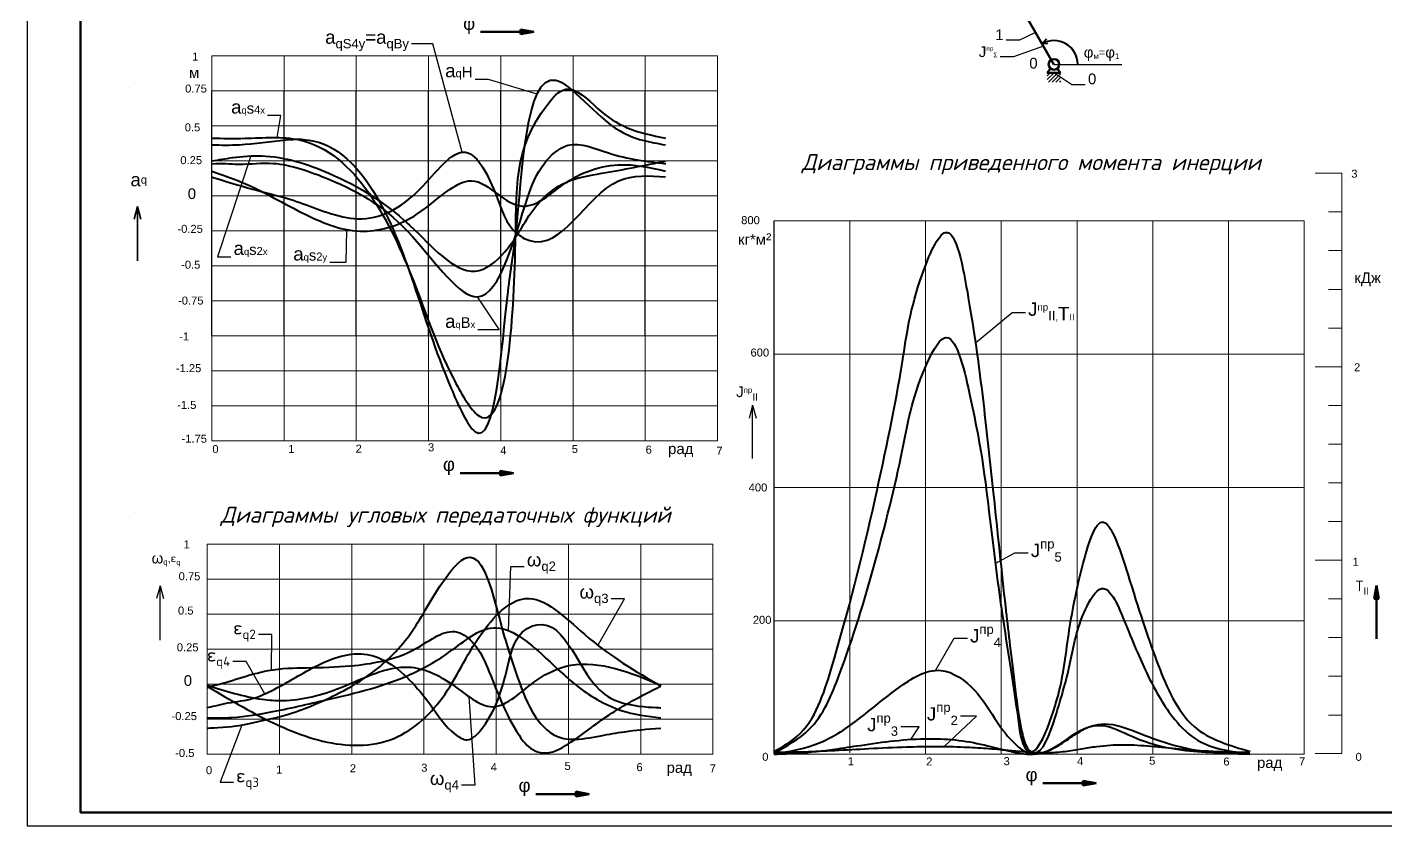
# Model space of a CAD drawing. Header units: millimetres. Extents: x 3020 to 4372, y 727 to 1321.
# Drawn here: x 3531 to 4041, y 727 to 1026 of the extents above; entities that cross this region are included whole.
import ezdxf
from ezdxf import colors
from ezdxf.entities.mleader import LeaderData, LeaderLine
from ezdxf.math import Vec2, Vec3

# ---------------------------------------------------------------- set-up
doc = ezdxf.new("R2010")
doc.units = ezdxf.units.MM
doc.layers.add('Контуры', color=182, linetype='Continuous', lineweight=50)
doc.styles.get("Standard").update_dxf_attribs({"font": 'arial.ttf'})
doc.styles.add('Аннотативный', font='arial.ttf')
doc.styles.add('ГОСТ', font='isocpeur.ttf')

# ---------------------------------------------------------------- blocks, each defined once
blk = doc.blocks.new('_None')

msp = doc.modelspace()

# ---------------------------------------------------------------- hatches: boundary and pattern name
at = {"true_color": 0x000000}
h = msp.add_hatch(color=18, dxfattribs=at)
h.set_gradient(color2=(0, 0, 0), tint=1)
h.paths.add_polyline_path([(3716.41, 1025.35), (3716.41, 1024.47), (3721.41, 1024.47)])
h.paths.add_polyline_path([(3721.41, 1024.47), (3716.41, 1024.47), (3716.41, 1023.59)])
at = {"lineweight": 30}
h = msp.add_hatch(dxfattribs=at)
h.set_pattern_fill('_USER', color=256, angle=45, style=0, pattern_type=0)
h.set_pattern_definition([(45, (915.9166, -154.4232), (-0.70710678, 0.70710678), [])])
h.paths.add_polyline_path([(3914.01, 1009.12), (3919.05, 1009.12), (3919.12, 1005.58), (3913.96, 1005.58)])
at = {"true_color": 0x000000}
h = msp.add_hatch(color=18, dxfattribs=at)
h.set_gradient(color2=(0, 0, 0), tint=1)
h.paths.add_polyline_path([(3708.84, 859.88), (3708.84, 859), (3713.84, 859)])
h.paths.add_polyline_path([(3713.84, 859), (3708.84, 859), (3708.84, 858.12)])
h = msp.add_hatch(color=18, dxfattribs=at)
h.set_gradient(color2=(0, 0, 0), tint=1)
h.paths.add_polyline_path([(4036.52, 811.85), (4037.41, 811.85), (4037.41, 816.85)])
h.paths.add_polyline_path([(4037.41, 816.85), (4037.41, 811.85), (4038.29, 811.85)])
h = msp.add_hatch(color=18, dxfattribs=at)
h.set_gradient(color2=(0, 0, 0), tint=1)
h.paths.add_polyline_path([(3737.2, 739.5), (3737.2, 738.62), (3742.2, 738.62)])
h.paths.add_polyline_path([(3742.2, 738.62), (3737.2, 738.62), (3737.2, 737.74)])
h = msp.add_hatch(color=18, dxfattribs=at)
h.set_gradient(color2=(0, 0, 0), tint=1)
h.paths.add_polyline_path([(3927.31, 743.51), (3927.31, 742.63), (3932.31, 742.63)])
h.paths.add_polyline_path([(3932.31, 742.63), (3927.31, 742.63), (3927.31, 741.75)])

# ---------------------------------------------------------------- linework, layer by layer
at = {"lineweight": 60}
for p, q in [((3909.56, 1024.27), (3901.51, 1038.21)), ((3916.5, 1012.25), (3909.56, 1024.27))]:
    msp.add_line(p, q, dxfattribs=at)
at = {"lineweight": 35}
for p, q in [((3912.02, 1019.95), (3913.65, 1021.8)), ((3912.02, 1019.95), (3914.19, 1020.06)), ((3572.87, 959), (3571.57, 954.17)), ((3572.87, 938.64), (3572.87, 959)), ((3572.87, 959), (3574.16, 954.17))]:
    msp.add_line(p, q, dxfattribs=at)
at = {"lineweight": 20}
for p, q in [((3600.72, 1002.3), (3600.72, 1015.43)), ((3600.72, 1015.43), (3790.35, 1015.43)), ((3627.81, 1002.3), (3627.81, 1015.43)), ((3654.9, 1002.3), (3654.9, 1015.43)), ((3681.99, 1002.3), (3681.99, 1015.43)), ((3709.08, 1002.3), (3709.08, 1015.43)), ((3736.17, 1002.3), (3736.17, 1015.43)), ((3763.26, 1002.3), (3763.26, 1015.43)), ((3790.35, 1015.43), (3790.35, 1002.3)), ((3569.38, 1003.61), (3569.38, 1003.61)), ((3763.26, 1002.3), (3600.72, 1002.3)), ((3763.26, 1002.3), (3790.35, 1002.3)), ((3790.35, 1002.3), (3790.35, 1002.3)), ((3790.35, 1002.3), (3790.35, 989.18)), ((3790.35, 910.43), (3790.35, 1002.3)), ((3600.72, 989.18), (3763.26, 989.18)), ((3763.26, 989.18), (3763.26, 976.05)), ((3763.26, 989.18), (3790.35, 989.18)), ((3600.72, 976.05), (3763.26, 976.05)), ((3763.26, 976.05), (3790.35, 976.05)), ((4024.41, 971.42), (4014.41, 971.42)), ((4024.41, 953.58), (4024.41, 971.42)), ((3600.72, 962.93), (3790.35, 962.93)), ((3763.26, 962.93), (3790.35, 962.93)), ((3839.95, 754.07), (3839.95, 953.58)), ((3868.35, 753.58), (3868.35, 953.58)), ((3896.75, 753.58), (3896.75, 953.58)), ((3925.15, 753.58), (3925.15, 953.58)), ((3953.55, 753.58), (3953.55, 953.58)), ((3981.95, 753.58), (3981.95, 953.58)), ((4010.35, 753.58), (4010.35, 953.58)), ((4024.41, 956.91), (4019.41, 956.91)), ((4024.41, 953.58), (4024.41, 753.76)), ((3600.72, 949.8), (3763.26, 949.8)), ((3763.26, 949.8), (3763.26, 936.68)), ((3763.26, 949.8), (3790.35, 949.8)), ((4024.41, 753.76), (4024.41, 949.79)), ((4024.41, 942.4), (4019.41, 942.4)), ((3763.26, 936.68), (3600.72, 936.68)), ((3763.26, 936.68), (3790.35, 936.68)), ((4024.41, 927.89), (4019.41, 927.89)), ((3600.72, 923.55), (3763.26, 923.55)), ((3763.26, 923.55), (3763.26, 910.43)), ((3763.26, 923.55), (3790.35, 923.55)), ((4024.41, 913.38), (4019.41, 913.38)), ((3763.26, 910.43), (3600.72, 910.43)), ((3600.72, 910.43), (3600.72, 897.3)), ((3654.9, 910.43), (3627.81, 910.43)), ((3627.81, 910.43), (3627.81, 897.3)), ((3681.99, 910.43), (3654.9, 910.43)), ((3654.9, 910.43), (3654.9, 897.3)), ((3654.9, 897.3), (3654.9, 910.43)), ((3709.08, 910.43), (3681.99, 910.43)), ((3681.99, 910.43), (3681.99, 897.3)), ((3681.99, 897.3), (3681.99, 910.43)), ((3736.17, 910.43), (3709.08, 910.43)), ((3709.08, 910.43), (3709.08, 897.3)), ((3709.08, 897.3), (3709.08, 910.43)), ((3763.26, 910.43), (3736.17, 910.43)), ((3736.17, 910.43), (3736.17, 897.3)), ((3736.17, 897.3), (3736.17, 910.43)), ((3763.26, 910.43), (3790.35, 910.43)), ((3790.35, 910.43), (3763.26, 910.43)), ((3763.26, 910.43), (3763.26, 897.3)), ((3763.26, 897.3), (3763.26, 910.43)), ((3790.35, 897.3), (3790.35, 910.43)), ((3600.72, 897.3), (3790.35, 897.3)), ((4024.41, 898.87), (4014.41, 898.87)), ((4024.41, 884.36), (4019.41, 884.36)), ((4024.41, 869.85), (4019.41, 869.85)), ((4024.41, 855.34), (4019.41, 855.34)), ((3572.01, 844.2), (3572.01, 844.2)), ((4024.41, 840.83), (4019.41, 840.83)), ((3599.01, 819.23), (3599.01, 832.35)), ((3599.01, 832.35), (3788.64, 832.35)), ((3626.1, 819.23), (3626.1, 832.35)), ((3653.19, 819.23), (3653.19, 832.35)), ((3680.28, 819.23), (3680.28, 832.35)), ((3707.37, 819.23), (3707.37, 832.35)), ((3734.46, 819.23), (3734.46, 832.35)), ((3761.55, 819.23), (3761.55, 832.35)), ((4024.41, 826.31), (4014.41, 826.31)), ((3761.55, 819.23), (3599.01, 819.23)), ((3761.55, 819.23), (3788.64, 819.23)), ((4024.41, 811.8), (4019.41, 811.8)), ((3599.01, 806.1), (3761.55, 806.1)), ((3761.55, 806.1), (3761.55, 792.98)), ((3761.55, 806.1), (3788.64, 806.1)), ((4024.41, 797.28), (4019.41, 797.28)), ((3599.01, 792.98), (3761.55, 792.98)), ((3761.55, 792.98), (3788.64, 792.98)), ((3599.01, 779.85), (3788.64, 779.85)), ((4024.41, 782.77), (4019.41, 782.77)), ((3599.01, 766.73), (3761.55, 766.73)), ((3761.55, 766.73), (3761.55, 753.6)), ((3761.55, 766.73), (3788.64, 766.73)), ((4024.41, 768.25), (4019.41, 768.25)), ((3761.55, 753.6), (3599.01, 753.6)), ((3761.55, 753.6), (3788.64, 753.6)), ((4024.41, 753.76), (4014.41, 753.76))]:
    msp.add_line(p, q, dxfattribs=at)
at = {"lineweight": 50}
for p, q in [((3915.26, 1010.68), (3914.01, 1009.12)), ((3918.99, 1009.12), (3914.01, 1009.12)), ((3917.74, 1010.68), (3918.99, 1009.12))]:
    msp.add_line(p, q, dxfattribs=at)
at = {"lineweight": 25}
for p, q in [((3916.5, 1012.25), (3941.99, 1012.25)), ((3600.72, 910.43), (3600.72, 1002.3)), ((3811.55, 753.58), (3811.55, 953.58))]:
    msp.add_line(p, q, dxfattribs=at)
for p, q in [((3627.81, 910.43), (3627.81, 1002.3)), ((3654.9, 910.43), (3654.9, 1002.3)), ((3681.99, 910.43), (3681.99, 1002.3)), ((3709.08, 910.43), (3709.08, 1002.3)), ((3736.17, 910.43), (3736.17, 1002.3)), ((3763.26, 910.43), (3763.26, 1002.3))]:
    msp.add_line(p, q)
at = {"color": 18, "lineweight": 20, "true_color": 0x000000}
for p, q in [((3811.55, 953.58), (3811.55, 903.58)), ((4010.35, 953.58), (3811.55, 953.58)), ((3811.55, 953.58), (3811.55, 903.58)), ((4010.35, 753.64), (4010.35, 953.58)), ((3811.55, 903.58), (4010.35, 903.58)), ((4010.35, 903.58), (4010.35, 853.58)), ((3600.72, 884.18), (3600.72, 897.3)), ((3627.81, 897.3), (3627.81, 884.18)), ((3654.9, 897.3), (3654.9, 884.18)), ((3681.99, 897.3), (3681.99, 884.18)), ((3709.08, 897.3), (3709.08, 884.18)), ((3736.17, 897.3), (3736.17, 871.05)), ((3763.26, 897.3), (3763.26, 871.05)), ((3790.35, 897.3), (3790.35, 884.18)), ((3790.35, 884.18), (3600.72, 884.18)), ((3600.72, 884.18), (3600.72, 884.18)), ((3600.72, 884.18), (3600.72, 871.05)), ((3627.81, 884.18), (3627.81, 871.05)), ((3654.9, 884.18), (3654.9, 871.05)), ((3681.99, 884.18), (3681.99, 871.05)), ((3709.08, 884.18), (3709.08, 871.05)), ((3790.35, 884.18), (3790.35, 871.05)), ((3790.35, 871.05), (3600.72, 871.05)), ((3790.35, 871.05), (3790.35, 871.05)), ((3811.55, 853.58), (3811.55, 803.58)), ((4010.35, 853.58), (3811.55, 853.58)), ((3811.55, 853.58), (3811.55, 803.58)), ((3653.19, 832.35), (3626.1, 832.35)), ((3626.1, 832.35), (3626.1, 753.6)), ((3653.19, 753.6), (3653.19, 832.35)), ((3707.37, 832.35), (3680.28, 832.35)), ((3680.28, 832.35), (3680.28, 753.6)), ((3707.37, 753.6), (3707.37, 832.35)), ((3761.55, 832.35), (3734.46, 832.35)), ((3734.46, 832.35), (3734.46, 753.6)), ((3761.55, 753.6), (3761.55, 832.35)), ((3788.64, 832.35), (3788.64, 753.6)), ((3599.01, 819.23), (3599.01, 753.6)), ((3811.55, 803.58), (4010.35, 803.58)), ((4010.35, 803.58), (4010.35, 753.64)), ((3626.1, 753.6), (3599.01, 753.6)), ((3599.01, 753.6), (3788.64, 753.6)), ((3680.28, 753.6), (3653.19, 753.6)), ((3734.46, 753.6), (3707.37, 753.6)), ((3788.64, 753.6), (3761.55, 753.6)), ((3811.55, 753.58), (4010.35, 753.58))]:
    msp.add_line(p, q, dxfattribs=at)
at = {"lineweight": 30}
for p, q in [((3803.51, 884.43), (3802.21, 879.6)), ((3803.51, 864.43), (3803.51, 884.43)), ((3803.51, 884.43), (3804.8, 879.6)), ((3581.33, 816.72), (3580.04, 811.89)), ((3581.33, 796.36), (3581.33, 816.72)), ((3581.33, 816.72), (3582.63, 811.89))]:
    msp.add_line(p, q, dxfattribs=at)
msp.add_lwpolyline([(3531.49, 726.69), (4372.49, 726.69), (4372.49, 1320.69), (3531.49, 1320.69)], close=True)
at = {"lineweight": 70}
msp.add_lwpolyline([(3551.49, 1315.69), (4367.49, 1315.69), (4367.49, 731.69), (3551.49, 731.69)], close=True, dxfattribs=at)
at = {"lineweight": 50}
msp.add_circle((3916.5, 1012.25), 2, dxfattribs=at)
at = {"lineweight": 40}
msp.add_arc((3916.5, 1012.25), 8.91, 0, 120, dxfattribs=at)
at = {"lineweight": 35}
msp.add_arc((3916.5, 1012.25), 8.91, 0, 51.187, dxfattribs=at)
at = {"color": 18, "lineweight": 40, "true_color": 0x000000}
for points in [[(3600.72, 982.08), (3611.02, 982.13), (3628.63, 983.96), (3635.13, 984.12), (3676.3, 930.25), (3690.39, 890.91), (3699.33, 874.58), (3711.79, 927.05), (3714.77, 949.14), (3729.67, 1006.37), (3753.78, 987.28), (3770.85, 982.09)], [(3600.72, 984.59), (3613.18, 984.55), (3633.5, 983.96), (3676.3, 931.07), (3691.2, 894.69), (3700.14, 880.97), (3714.5, 941.62), (3726.42, 997), (3733.46, 1002.92), (3745.38, 995.74), (3756.49, 988.5), (3770.85, 984.6)], [(3600.72, 976.04), (3608.58, 977.3), (3619.41, 977.97), (3644.61, 971.46), (3676.85, 950.11), (3700.96, 934.97), (3711.79, 943.44), (3723.44, 960.46), (3733.46, 968), (3747.01, 971.42), (3770.85, 976.02)], [(3600.72, 972.22), (3611.83, 968.14), (3635.94, 955.95), (3657.61, 949.68), (3677.66, 956.07), (3690.12, 965.46), (3697.98, 968.61), (3708, 963.53), (3716.94, 959.12), (3733.46, 967.8), (3755.95, 974.64), (3770.85, 972.25)]]:
    msp.add_spline(points, degree=3, dxfattribs=at)
for points, knots in [([(3600.72, 975.01), (3600.72, 975.01), (3604.43, 975.2), (3613.48, 974.41), (3624.94, 976.45), (3651.33, 967.41), (3674.41, 953.61), (3704.71, 907.84), (3716.11, 955.34), (3723.65, 974.36), (3735.15, 984.96), (3751.73, 977.26), (3763.79, 975.85), (3770.85, 975.02)], [0, 0, 0, 0, 0.004975, 8.404514, 23.036026, 44.567685, 82.681345, 115.912011, 157.412218, 171.738017, 183.018084, 198.455563, 220.231615, 220.231615, 220.231615, 220.231615]), ([(3600.72, 970.03), (3600.72, 970.03), (3600.72, 970.03), (3619.46, 964.16), (3631.36, 962.14), (3657.17, 950.56), (3678.11, 961.66), (3695.96, 987.94), (3707.92, 963.5), (3711.37, 950.73), (3730.72, 939.28), (3744.83, 972.07), (3764.76, 970.52), (3770.85, 970.04)], [0, 0, 0, 0, 0.009025, 9.569916, 34.581813, 57.081307, 82.866042, 104.884564, 125.054714, 140.62026, 146.565368, 186.700615, 204.373017, 204.373017, 204.373017, 204.373017]), ([(3599.01, 763.36), (3599.01, 763.36), (3599.01, 763.36), (3607.58, 763.66), (3614.65, 765.03), (3630.97, 768.46), (3645.54, 774.71), (3661.82, 783.83), (3676.53, 798.38), (3683.8, 814.23), (3701.28, 836.25), (3708.73, 801.46), (3714.75, 784.12), (3720.38, 768.15), (3728.79, 759.74), (3738.03, 758.77), (3745.9, 760.39), (3756.57, 762.29), (3763.69, 762.96), (3769.1, 763.35)], [0, 0, 0, 0, 0.00025, 5.655949, 23.037606, 43.159862, 71.738113, 92.253525, 122.969478, 156.192209, 175.192347, 215.748258, 245.111575, 268.264536, 286.128491, 291.551501, 307.412505, 320.266774, 338.038, 338.038, 338.038, 338.038]), ([(3599.01, 770.99), (3599.01, 770.99), (3599.01, 770.99), (3607.87, 773.34), (3616.16, 773.47), (3631.02, 781.46), (3643.6, 789.25), (3656.41, 792.07), (3666.7, 788.86), (3675.04, 781.62), (3683.46, 771.67), (3688.63, 762.84), (3697.38, 757.51), (3707.62, 769.33), (3710.72, 783.03), (3714.94, 799.36), (3733.45, 806.65), (3739.25, 776.99), (3760.08, 771.1), (3769.09, 771.02), (3769.09, 770.98)], [0, 0, 0, 0, 0.0083, 6.187144, 15.963926, 32.83892, 51.596206, 61.775526, 70.77497, 82.798051, 94.445582, 109.592784, 114.19367, 121.592103, 147.845692, 161.925316, 166.444181, 202.821648, 214.457665, 229.830207, 229.830207, 229.830207, 229.830207]), ([(3599.01, 778.51), (3599.01, 778.51), (3599.01, 778.51), (3600.33, 779.07), (3606.25, 780.23), (3619.97, 785.71), (3636.91, 785.99), (3651.29, 786.28), (3665.37, 788.26), (3678.23, 792.54), (3690.29, 802.63), (3700.33, 794.53), (3706.58, 780.68), (3711.45, 766.17), (3719.74, 755.45), (3726.92, 752.99), (3737.37, 758.85), (3749.71, 769.2), (3761.53, 775.25), (3768.96, 779.09)], [0, 0, 0, 0, 0.000075, 1.253684, 3.74605, 33.929444, 54.722972, 78.168329, 95.255673, 114.936584, 138.460163, 149.257707, 164.132888, 203.997084, 214.578783, 220.241958, 234.922437, 261.323955, 291.266373, 291.266373, 291.266373, 291.266373])]:
    msp.add_open_spline(points, degree=3, knots=knots, dxfattribs=at)
at = {"lineweight": 40}
for points in [[(3811.67, 754.6), (3820.19, 760.3), (3832.97, 785.5), (3849.44, 849.27), (3859.67, 900.86), (3867.05, 933.35), (3875.86, 949.26), (3884.38, 924.69), (3889.78, 887.16), (3893.75, 851.68), (3898.3, 808.76), (3901.71, 780.12), (3908.81, 754.64), (3915.63, 767.61), (3921.59, 795.57), (3926.7, 822.17), (3934.37, 840.61), (3944.88, 818.79), (3955.68, 786.73), (3969.03, 763.96), (3990.05, 754.59)], [(3811.58, 754.01), (3824.64, 762.76), (3836.01, 783.27), (3849.36, 825.28), (3859.58, 867.29), (3868.1, 898.26), (3875.49, 909.76), (3884.86, 888.62), (3892.81, 838.8), (3897.07, 806.14), (3903.04, 766.61), (3907.58, 753.94), (3920.37, 758.5), (3927.18, 762.87), (3933.72, 764.36), (3944.23, 760.94), (3953.6, 757.38), (3965.81, 754.98), (3989.96, 754)], [(3811.55, 753.6), (3828.88, 757.94), (3843.36, 766.83), (3858.13, 778.37), (3874.04, 784.99), (3886.82, 777.39), (3900.17, 759.17), (3908.41, 753.66), (3916.93, 767.31), (3922.61, 788.02), (3928.29, 807.76), (3934.26, 815.67), (3943.35, 802.41), (3951.87, 782.76), (3961.81, 766.54), (3970.33, 758.84), (3989.93, 753.6)], [(3599.01, 779.07), (3626.1, 764.2), (3652.38, 756.96), (3654.01, 756.9), (3667.55, 758.93), (3687.05, 774.59), (3701.68, 798.56), (3718.21, 811.94), (3740.42, 798.53), (3769.14, 779.12)], [(3599.09, 767.13), (3608.22, 767.32), (3623.66, 769.55), (3645.34, 774.33), (3662.4, 778.75), (3690.03, 792.02), (3706.29, 800.98), (3725.25, 790.28), (3737.17, 779.57), (3754.24, 769.98), (3769.14, 767.17)], [(3599.01, 779.43), (3619.6, 774.18), (3627.19, 773.67), (3649.13, 778.6), (3674.59, 786.22), (3690.58, 779.91), (3706.02, 771.37), (3722.54, 781.31), (3735.28, 786.88), (3769.14, 779.46)], [(3811.55, 753.59), (3820.64, 753.97), (3834.27, 755.45), (3843.93, 756.87), (3856.71, 758.58), (3869.78, 759.37), (3880.86, 758.74), (3891.65, 756.73), (3899.89, 754.67), (3908.41, 753.6), (3916.08, 755.63), (3921.76, 759.12), (3926.3, 762.1), (3930.85, 764.19), (3935.39, 764.91), (3947.61, 761.8), (3959.82, 757.41), (3972.6, 754.65), (3989.93, 753.59)], [(3811.55, 754.32), (3822.91, 754.49), (3834.27, 754.98), (3847.06, 755.67), (3861.26, 756.29), (3871.77, 756.46), (3882.85, 756.25), (3891.08, 755.78), (3899.32, 755.05), (3905, 754.52), (3913.52, 754.13), (3920.62, 754.62), (3926.87, 755.59), (3932.55, 756.47), (3942.49, 757.11), (3953, 756.56), (3963.51, 755.6), (3976.01, 754.69), (3989.93, 754.32)]]:
    msp.add_spline(points, degree=3, dxfattribs=at)
at = {"layer": 'Контуры', "color": 18, "true_color": 0x000000}
for p, q in [((3721.41, 1024.47), (3701.41, 1024.47)), ((3716.41, 1025.35), (3716.41, 1023.59)), ((3721.41, 1024.47), (3716.41, 1025.35)), ((3721.41, 1024.47), (3716.41, 1023.59)), ((3721.41, 1024.47), (3721.41, 1024.47)), ((3713.84, 859), (3693.84, 859)), ((3708.84, 859.88), (3708.84, 858.12)), ((3713.84, 859), (3708.84, 859.88)), ((3713.84, 859), (3708.84, 858.12)), ((3713.84, 859), (3713.84, 859)), ((4037.41, 816.85), (4036.52, 811.85)), ((4037.41, 816.85), (4038.29, 811.85)), ((4037.41, 816.85), (4037.41, 796.85)), ((4036.52, 811.85), (4038.29, 811.85)), ((3737.2, 739.5), (3737.2, 737.74)), ((3742.2, 738.62), (3737.2, 739.5)), ((3932.31, 742.63), (3912.31, 742.63)), ((3927.31, 743.51), (3927.31, 741.75)), ((3932.31, 742.63), (3927.31, 743.51)), ((3932.31, 742.63), (3927.31, 741.75)), ((3932.31, 742.63), (3932.31, 742.63)), ((3742.2, 738.62), (3722.2, 738.62)), ((3742.2, 738.62), (3737.2, 737.74)), ((3742.2, 738.62), (3742.2, 738.62))]:
    msp.add_line(p, q, dxfattribs=at)

# ---------------------------------------------------------------- texts
at = {"color": 18, "true_color": 0x000000, "attachment_point": 1, "style": 'ГОСТ'}
for s, width, heights, insert, char_height in [('\\A1;{\\fArial|b0|i0|c0|p34;φ}', 15.6641, [0], (3694.94, 1030.22), 5), ('\\A1;{\\fArial|b0|i0|c0|p34;φ}', 15.6641, [0], (3687.37, 864.76), 5), ('\\A1;T{\\H0.7x;\\S^ II;}', 31.623, [5], (4029.48, 818.67), 4), ('\\A1;{\\fArial|b0|i0|c0|p34;φ}', 15.6641, [0], (3905.84, 748.38), 5), ('\\A1;{\\fArial|b0|i0|c0|p34;φ}', 15.6641, [0], (3715.72, 744.38), 5)]:
    msp.add_mtext_dynamic_manual_height_columns(s, width=width, gutter_width=25, heights=heights, dxfattribs=dict(at, insert=insert, char_height=char_height))
at = {"lineweight": 25, "attachment_point": 1}
for s, width, heights, insert, char_height in [('1', 7.6613, [0], (3593.35, 1016.68), 3), ('0', 5.3956, [0], (3907.25, 1014.7), 4), ('\\A1;φ{\\H0.525x;\\S^ м;\\H1.4286x;=}φ{\\H0.525x;\\S^ 1;}', 7.3049, [0], (3927.66, 1018.79), 4), ('м', 6.5298, [0], (3592.16, 1011.13), 4), ('0.75', 6.7492, [0], (3590.72, 1004.69), 3), ('0.5', 6.202, [0], (3590.57, 990.15), 3), ('{\\fISOCPEUR|b0|i1|c204|p34;Диаграммы приведенного момента инерции}', 183.9771, [0], (3821.95, 978.6), 6), ('\\A1;a{\\H0.6x;q}', 16.7905, [10.4], (3570.22, 971.54), 5), ('3', 7.3737, [0], (4027.97, 972.75), 3), ('0', 7.5938, [0], (3591.71, 965.76), 4), ('800', 6.388, [0], (3799.22, 955.33), 3), ('-0.25', 7.6613, [0], (3587.83, 952.08), 3), ('кг*м{\\H1.0833x;²}', 13.0643, [0], (3798.03, 948.92), 4), ('-0.5', 6.5668, [0], (3589.2, 938.63), 3), ('кДж', 10.6151, [0], (4029.13, 934.22), 4), ('-0.75', 7.4789, [0], (3588.06, 925.18), 3), ('-1', 7.6613, [0], (3588.51, 911.73), 3), ('600', 5.6751, [0], (3802.71, 905.69), 3), ('-1.25', 7.6613, [0], (3587.24, 899.83), 3), ('2', 7.3737, [0], (4029.01, 900.17), 3), ('\\A1;J{\\H0.525x;\\Sпр^ ;\\H1.3333x;\\S^ II;}', 4.2256, [0], (3797.36, 892.84), 4), ('-1.5', 7.6613, [0], (3587.72, 886.04), 3), ('-1.75', 7.6613, [0], (3589.35, 873.38), 3), ('0', 9.584, [0], (3600.94, 869.48), 3), ('3', 8.09, [0], (3681.78, 870.14), 3), ('рад', 11.4018, [0], (3771.81, 870.11), 4), ('400', 7.2935, [0], (3802.02, 855.08), 3), ('{\\fISOCPEUR|b0|i1|c204|p34;Диаграммы угловых передаточных функций}', 205.0275, [17.91], (3604.04, 846.37), 6), ('1', 7.6613, [0], (3590.12, 833.74), 3), ('\\A1;{\\H1.6x;ω\\H0.525x;\\S^ q;\\H1.4286x;,\\fISOCPEUR|b0|i0|c0|p34;\\C256;\\c0;ε\\H0.7x;\\S^ q;}', 6.9067, [0], (3578.17, 829.09), 2.5), ('1', 7.3737, [0], (4028.45, 827.23), 3), ('0.75', 6.7492, [0], (3588.28, 821.79), 3), ('0.5', 6.202, [0], (3588.05, 808.93), 3), ('200', 7.2935, [0], (3803.57, 805.45), 3), ('0', 7.5938, [0], (3590.21, 783.17), 4), ('-0.25', 7.6613, [0], (3585.6, 769.34), 3), ('-0.5', 6.5668, [0], (3586.99, 755.51), 3), ('0', 9.6258, [0], (3807.1, 754.07), 3), ('0', 9.6258, [0], (4029.57, 754.06), 3), ('0', 9.584, [0], (3598.52, 749.06), 3), ('3', 8.09, [0], (3679.23, 749.98), 3), ('рад', 11.4018, [0], (3771.25, 750.56), 4), ('7', 10.2247, [0], (3787.42, 749.72), 3), ('3', 10.6102, [0], (3897.59, 752.44), 3), ('рад', 10.2214, [0], (3992.63, 752.4), 4)]:
    msp.add_mtext_dynamic_manual_height_columns(s, width=width, gutter_width=12.5, heights=heights, dxfattribs=dict(at, insert=insert, char_height=char_height))
at = {"lineweight": 35, "char_height": 3, "attachment_point": 1}
for insert in [(3588.92, 977.84), (3587.59, 795.14)]:
    msp.add_mtext_dynamic_manual_height_columns('0.25', width=8.9382, gutter_width=12.5, heights=[0], dxfattribs=dict(at, insert=insert))
at = {"char_height": 3, "attachment_point": 1}
for insert in [(3629.42, 869.54), (3624.81, 749.29)]:
    msp.add_mtext_dynamic_manual_height_columns('1', width=11.7849, gutter_width=70.89, heights=[0], dxfattribs=dict(at, insert=insert))
at = {"char_height": 3, "attachment_point": 1, "style": 'Аннотативный'}
for s, width, insert in [('2', 9.1458, (3654.63, 869.63)), ('4', 6.3808, (3708.88, 869)), ('5', 11.9108, (3735.68, 869.51)), ('6', 6.3808, (3763.37, 869.28)), ('7', 6.3808, (3789.91, 868.87)), ('2', 9.1458, (3652.48, 749.75)), ('4', 6.3808, (3705.29, 750.21)), ('5', 11.9108, (3732.96, 750.67)), ('6', 6.3808, (3759.95, 750.21)), ('1', 8.2156, (3839.17, 752.43)), ('2', 11.0595, (3868.56, 752.33)), ('4', 8.3209, (3925.15, 752.44)), ('5', 7.2676, (3952.17, 752.61)), ('6', 5.8984, (3980.01, 752.3)), ('7', 5.8984, (4008.4, 752.38))]:
    msp.add_mtext_dynamic_manual_height_columns(s, width=width, gutter_width=12.5, heights=[0], dxfattribs=dict(at, insert=insert))

# ---------------------------------------------------------------- leaders
at = {"lineweight": 35}
ml = msp.add_multileader_mtext('Standard', dxfattribs=at)
ml.set_content('\\A1;a{\\H0.7x;\\S^ qS4y;}=a{\\H0.7x;\\S^ qBy;}', color=256)
ml.set_leader_properties()
ml.set_arrow_properties(name='NONE')
ml.build(insert=Vec2(0, 0))
ml.multileader.update_dxf_attribs({"text_left_attachment_type": 7, "text_right_attachment_type": 7, "dogleg_length": 5})
ctx = ml.context
ctx.base_point, ctx.char_height, ctx.landing_gap_size, ctx.plane_origin = Vec3(3642.67, 1019.91), 5, 1, Vec3(3806.57, 968.65)
ctx.left_attachment, ctx.right_attachment, ctx.text_align_type = 7, 7, 2
notes = []
notes.append((ctx, [(1, (1, 1, 0), (3683.59, 1019.91), (-1, 0), 7.95, [(0, [(3694.59, 979.34)], 0, [])])]))
ctx.mtext.insert, ctx.mtext.alignment, ctx.mtext.flow_direction = Vec3(3674.64, 1024.99), 3, 5
at = {"lineweight": 30}
ml = msp.add_multileader_mtext('Standard', dxfattribs=at)
ml.set_content('1', color=256)
ml.set_leader_properties()
ml.set_arrow_properties(name='NONE')
ml.build(insert=Vec2(0, 0))
ml.multileader.update_dxf_attribs({"text_left_attachment_type": 7, "text_right_attachment_type": 7, "dogleg_length": 5})
ctx = ml.context
ctx.base_point, ctx.landing_gap_size, ctx.plane_origin = Vec3(3895.06, 1021.37), 1, Vec3(3925.63, 1023.12)
ctx.left_attachment, ctx.right_attachment, ctx.text_align_type = 7, 7, 2
notes.append((ctx, [(0, (1, 1, 0), (3903.54, 1021.37), (-1, 0), 5, [(0, [(3909.56, 1024.27)], 0, [])])]))
ctx.mtext.insert, ctx.mtext.alignment, ctx.mtext.flow_direction = Vec3(3897.54, 1025.37), 3, 5
at = {"lineweight": 35}
ml = msp.add_multileader_mtext('Standard', dxfattribs=at)
ml.set_content('\\A1;J{\\H0.4375x;\\Sпр^ ;\\S^ Σ;}', color=256)
ml.set_leader_properties()
ml.set_arrow_properties(name='NONE')
ml.build(insert=Vec2(0, 0))
ml.multileader.update_dxf_attribs({"text_left_attachment_type": 7, "text_right_attachment_type": 7, "dogleg_length": 5})
ctx = ml.context
ctx.base_point, ctx.landing_gap_size, ctx.plane_origin = Vec3(3887.89, 1015.04), 1, Vec3(3922.77, 1020.04)
ctx.left_attachment, ctx.right_attachment, ctx.text_align_type = 7, 7, 2
notes.append((ctx, [(0, (1, 1, 0), (3901.31, 1015.04), (-1, 0), 5, [(0, [(3912.54, 1019.1)], 0, [])])]))
ctx.mtext.insert, ctx.mtext.alignment, ctx.mtext.flow_direction = Vec3(3895.31, 1019.11), 3, 5
ml = msp.add_multileader_mtext('Standard', dxfattribs=at)
ml.set_content('a{\\H0.6x;q\\H1.3333x;H}', color=256)
ml.set_leader_properties()
ml.set_arrow_properties(name='NONE')
ml.build(insert=Vec2(0, 0))
ml.multileader.update_dxf_attribs({"text_left_attachment_type": 7, "text_right_attachment_type": 7, "dogleg_length": 5})
ctx = ml.context
ctx.base_point, ctx.char_height, ctx.landing_gap_size, ctx.plane_origin = Vec3(3687.93, 1006.59), 5, 1, Vec3(3719.36, 958.03)
ctx.left_attachment, ctx.right_attachment, ctx.text_align_type = 7, 7, 2
notes.append((ctx, [(0, (1, 1, 0), (3704.48, 1006.59), (-1, 0), 5, [(0, [(3722.73, 1001.1)], 0, [])])]))
ctx.mtext.insert, ctx.mtext.alignment, ctx.mtext.flow_direction = Vec3(3698.48, 1012.42), 3, 5
at = {"lineweight": 30}
ml = msp.add_multileader_mtext('Standard', dxfattribs=at)
ml.set_content('0', color=256)
ml.set_leader_properties()
ml.set_arrow_properties(name='NONE')
ml.build(insert=Vec2(0, 0))
ml.multileader.update_dxf_attribs({"text_left_attachment_type": 7, "text_right_attachment_type": 7, "dogleg_length": 5})
ctx = ml.context
ctx.base_point, ctx.landing_gap_size, ctx.plane_origin = Vec3(3928.25, 1004.77), 1, Vec3(3916.5, 1009.2)
ctx.left_attachment, ctx.right_attachment = 7, 7
notes.append((ctx, [(0, (1, 1, 0), (3923.25, 1004.77), (1, 0), 5, [(0, [(3916.5, 1009.2)], 0, [])])]))
ctx.mtext.insert, ctx.mtext.flow_direction = Vec3(3929.25, 1008.83), 5
at = {"lineweight": 35}
ml = msp.add_multileader_mtext('Standard', dxfattribs=at)
ml.set_content('a{\\H0.5x;q\\H1.6x;s\\H0.75x;4\\H0.83333x;x}', color=256)
ml.set_leader_properties()
ml.set_arrow_properties(name='NONE')
ml.build(insert=Vec2(0, 0))
ml.multileader.update_dxf_attribs({"text_left_attachment_type": 7, "text_right_attachment_type": 7, "dogleg_length": 5})
ctx = ml.context
ctx.base_point, ctx.char_height, ctx.landing_gap_size, ctx.plane_origin = Vec3(3607.24, 993.11), 5, 1, Vec3(3728.89, 1005.68)
ctx.left_attachment, ctx.right_attachment, ctx.text_align_type = 7, 7, 2
notes.append((ctx, [(1, (1, 1, 0), (3626.66, 993.11), (-1, 0), 5, [(0, [(3625.26, 984.8)], 0, [])])]))
ctx.mtext.insert, ctx.mtext.alignment, ctx.mtext.flow_direction = Vec3(3620.66, 998.8), 3, 5
ml = msp.add_multileader_mtext('Standard', dxfattribs=at)
ml.set_content('a{\\H0.5x;q\\H1.6x;s\\H0.75x;2\\H0.83333x;x}', color=256)
ml.set_leader_properties()
ml.set_arrow_properties(name='NONE')
ml.build(insert=Vec2(0, 0))
ml.multileader.update_dxf_attribs({"text_left_attachment_type": 7, "text_right_attachment_type": 7, "dogleg_length": 5})
ctx = ml.context
ctx.base_point, ctx.char_height, ctx.landing_gap_size, ctx.plane_origin = Vec3(3607.89, 940.09), 5, 1, Vec3(3719.36, 992.33)
ctx.left_attachment, ctx.right_attachment = 7, 7
notes.append((ctx, [(0, (1, 1, 0), (3602.89, 940.09), (1, 0), 5, [(0, [(3615.38, 977.98)], 0, [])])]))
ctx.mtext.insert, ctx.mtext.flow_direction = Vec3(3608.89, 945.79), 5
ml = msp.add_multileader_mtext('Standard', dxfattribs=at)
ml.set_content('a{\\H0.5x;q\\H1.6x;s\\H0.75x;2\\H0.83333x;y}', color=256)
ml.set_leader_properties()
ml.set_arrow_properties(name='NONE')
ml.build(insert=Vec2(0, 0))
ml.multileader.update_dxf_attribs({"text_left_attachment_type": 7, "text_right_attachment_type": 7, "dogleg_length": 5})
ctx = ml.context
ctx.base_point, ctx.char_height, ctx.landing_gap_size, ctx.plane_origin = Vec3(3630.56, 937.97), 5, 1, Vec3(3679.12, 997.81)
ctx.left_attachment, ctx.right_attachment, ctx.text_align_type = 7, 7, 2
notes.append((ctx, [(0, (1, 1, 0), (3650.97, 937.97), (-1, 0), 6, [(0, [(3651.23, 950.25)], 0, [])])]))
ctx.mtext.insert, ctx.mtext.alignment, ctx.mtext.flow_direction = Vec3(3643.97, 943.7), 3, 5
ml = msp.add_multileader_mtext('Standard', dxfattribs=at)
ml.set_content('a{\\H0.5x;q\\H1.6x;B\\H0.625x;x}', color=256)
ml.set_leader_properties()
ml.set_arrow_properties(name='NONE')
ml.build(insert=Vec2(0, 0))
ml.multileader.update_dxf_attribs({"text_left_attachment_type": 7, "text_right_attachment_type": 7, "dogleg_length": 5})
ctx = ml.context
ctx.base_point, ctx.char_height, ctx.landing_gap_size, ctx.plane_origin = Vec3(3687.48, 912.74), 5, 1, Vec3(3659.83, 1037.36)
ctx.left_attachment, ctx.right_attachment, ctx.text_align_type = 7, 7, 2
notes.append((ctx, [(1, (1, 1, 0), (3708.45, 912.74), (-1, 0), 7.95, [(0, [(3700.25, 925.05)], 0, [])])]))
ctx.mtext.insert, ctx.mtext.alignment, ctx.mtext.flow_direction = Vec3(3699.5, 918.43), 3, 5
ml = msp.add_multileader_mtext('Standard', dxfattribs=at)
ml.set_content('\\A1;J{\\H0.525x;\\Sпр^ ;\\H1.3333x;\\S^ II;\\A0;\\H0.7143x;,\\H2x;T\\H0.5x;II}', color=256)
ml.set_leader_properties()
ml.set_arrow_properties(name='NONE')
ml.build(insert=Vec2(0, 0))
ml.multileader.update_dxf_attribs({"text_left_attachment_type": 7, "text_right_attachment_type": 7, "dogleg_length": 5})
ctx = ml.context
ctx.base_point, ctx.char_height, ctx.landing_gap_size, ctx.plane_origin = Vec3(3905.81, 919.17), 5, 1, Vec3(3971.55, 885.52)
ctx.left_attachment, ctx.right_attachment = 7, 7
notes.append((ctx, [(1, (1, 1, 0), (3900.81, 919.17), (1, 0), 5, [(0, [(3887.07, 907.82)], 0, [])])]))
ctx.mtext.insert, ctx.mtext.flow_direction = Vec3(3906.81, 924.66), 5
ml = msp.add_multileader_mtext('Standard', dxfattribs=at)
ml.set_content('\\A1;J{\\H0.7x;\\Sпр^ ;\\S^ 5;}', color=256)
ml.set_leader_properties()
ml.set_arrow_properties(name='NONE')
ml.build(insert=Vec2(0, 0))
ml.multileader.update_dxf_attribs({"text_left_attachment_type": 7, "text_right_attachment_type": 7, "dogleg_length": 5})
ctx = ml.context
ctx.base_point, ctx.char_height, ctx.landing_gap_size, ctx.plane_origin = Vec3(3906.83, 829.11), 5, 1, Vec3(3891.55, 762.38)
ctx.left_attachment, ctx.right_attachment = 7, 7
notes.append((ctx, [(0, (1, 1, 0), (3901.83, 829.11), (1, 0), 5, [(0, [(3894.5, 825.02)], 0, [])])]))
ctx.mtext.insert, ctx.mtext.flow_direction = Vec3(3907.83, 834.19), 5
at = {"lineweight": 30}
ml = msp.add_multileader_mtext('Standard', dxfattribs=at)
ml.set_content('\\A1;ω{\\H0.7x;\\S^ q2;}', color=256)
ml.set_leader_properties()
ml.set_arrow_properties(name='NONE')
ml.build(insert=Vec2(0, 0))
ml.multileader.update_dxf_attribs({"text_left_attachment_type": 7, "text_right_attachment_type": 7, "dogleg_length": 5})
ctx = ml.context
ctx.base_point, ctx.char_height, ctx.landing_gap_size, ctx.plane_origin = Vec3(3717.86, 823.91), 5, 1, Vec3(3680.49, 777.6)
ctx.left_attachment, ctx.right_attachment = 7, 7
notes.append((ctx, [(1, (1, 1, 0), (3712.86, 823.91), (1, 0), 5, [(0, [(3712.02, 799.91)], 0, [])])]))
ctx.mtext.insert, ctx.mtext.flow_direction = Vec3(3718.86, 828.99), 5
ml = msp.add_multileader_mtext('Standard', dxfattribs=at)
ml.set_content('\\A1;ω{\\H0.7x;\\S^ q3;}', color=256)
ml.set_leader_properties()
ml.set_arrow_properties(name='NONE')
ml.build(insert=Vec2(0, 0))
ml.multileader.update_dxf_attribs({"text_left_attachment_type": 7, "text_right_attachment_type": 7, "dogleg_length": 5})
ctx = ml.context
ctx.base_point, ctx.char_height, ctx.landing_gap_size, ctx.plane_origin = Vec3(3738.28, 811.86), 5, 1, Vec3(3751.62, 785.95)
ctx.left_attachment, ctx.right_attachment, ctx.text_align_type = 7, 7, 2
notes.append((ctx, [(0, (1, 1, 0), (3755.48, 811.86), (-1, 0), 5, [(0, [(3745.41, 794.32)], 0, [])])]))
ctx.mtext.insert, ctx.mtext.alignment, ctx.mtext.flow_direction = Vec3(3749.48, 816.94), 3, 5
at = {"color": 18, "lineweight": 30, "true_color": 0x000000}
ml = msp.add_multileader_mtext('Standard', dxfattribs=at)
ml.set_content('\\A1;{\\fISOCPEUR|b0|i0|c0|p34;ε\\fISOCPEUR|b0|i0|c204|p34;\\H0.7x;\\S^ q2;}', color=(0, 0, 0))
ml.set_leader_properties()
ml.set_arrow_properties(name='NONE')
ml.build(insert=Vec2(0, 0))
ml.multileader.update_dxf_attribs({"text_left_attachment_type": 7, "text_right_attachment_type": 7, "dogleg_length": 5})
ctx = ml.context
ctx.base_point, ctx.char_height, ctx.landing_gap_size, ctx.plane_origin = Vec3(3608.22, 798.46), 5, 1, Vec3(3583.37, 743.55)
ctx.left_attachment, ctx.right_attachment, ctx.text_align_type = 7, 7, 2
notes.append((ctx, [(0, (1, 1, 0), (3623.23, 798.46), (-1, 0), 5, [(0, [(3623.06, 785.06)], 0, [])])]))
ctx.mtext.insert, ctx.mtext.alignment, ctx.mtext.flow_direction = Vec3(3617.23, 803.46), 3, 5
at = {"lineweight": 35}
ml = msp.add_multileader_mtext('Standard', dxfattribs=at)
ml.set_content('\\A1;J{\\H0.7x;\\Sпр^ ;\\S^ 4;}', color=256)
ml.set_leader_properties()
ml.set_arrow_properties(name='NONE')
ml.build(insert=Vec2(0, 0))
ml.multileader.update_dxf_attribs({"text_left_attachment_type": 7, "text_right_attachment_type": 7, "dogleg_length": 5})
ctx = ml.context
ctx.base_point, ctx.char_height, ctx.landing_gap_size, ctx.plane_origin = Vec3(3884.06, 797.06), 5, 1, Vec3(3891.55, 809.23)
ctx.left_attachment, ctx.right_attachment = 7, 7
notes.append((ctx, [(0, (1, 1, 0), (3879.06, 797.06), (1, 0), 5, [(0, [(3872.04, 784.99)], 0, [])])]))
ctx.mtext.insert, ctx.mtext.flow_direction = Vec3(3885.06, 802.15), 5
at = {"color": 18, "lineweight": 30, "true_color": 0x000000}
ml = msp.add_multileader_mtext('Standard', dxfattribs=at)
ml.set_content('\\A1;{\\fISOCPEUR|b0|i0|c0|p34;ε\\fISOCPEUR|b0|i0|c204|p34;\\H0.7x;\\S^ q4;}', color=(0, 0, 0))
ml.set_leader_properties()
ml.set_arrow_properties(name='NONE')
ml.build(insert=Vec2(0, 0))
ml.multileader.update_dxf_attribs({"text_left_attachment_type": 7, "text_right_attachment_type": 7, "dogleg_length": 5})
ctx = ml.context
ctx.base_point, ctx.char_height, ctx.landing_gap_size, ctx.plane_origin = Vec3(3598.58, 788.29), 5, 1, Vec3(3572.02, 737.56)
ctx.left_attachment, ctx.right_attachment, ctx.text_align_type = 7, 7, 2
notes.append((ctx, [(0, (1, 1, 0), (3613.61, 788.29), (-1, 0), 5, [(0, [(3620.59, 776.15)], 0, [])])]))
ctx.mtext.insert, ctx.mtext.alignment, ctx.mtext.flow_direction = Vec3(3607.61, 793.29), 3, 5
at = {"lineweight": 30}
ml = msp.add_multileader_mtext('Standard', dxfattribs=at)
ml.set_content('\\A1;ω{\\H0.7x;\\S^ q4;}', color=256)
ml.set_leader_properties()
ml.set_arrow_properties(name='NONE')
ml.build(insert=Vec2(0, 0))
ml.multileader.update_dxf_attribs({"text_left_attachment_type": 7, "text_right_attachment_type": 7, "dogleg_length": 5})
ctx = ml.context
ctx.base_point, ctx.char_height, ctx.landing_gap_size, ctx.plane_origin = Vec3(3682.19, 741.91), 5, 1, Vec3(3724.42, 713.85)
ctx.left_attachment, ctx.right_attachment, ctx.text_align_type = 7, 7, 2
notes.append((ctx, [(0, (1, 1, 0), (3699.38, 741.91), (-1, 0), 5, [(0, [(3697.09, 775.18)], 0, [])])]))
ctx.mtext.insert, ctx.mtext.alignment, ctx.mtext.flow_direction = Vec3(3693.38, 747), 3, 5
at = {"lineweight": 35}
ml = msp.add_multileader_mtext('Standard', dxfattribs=at)
ml.set_content('\\A1;J{\\H0.7x;\\Sпр^ ;\\S^ 2;}', color=256)
ml.set_leader_properties()
ml.set_arrow_properties(name='NONE')
ml.build(insert=Vec2(0, 0))
ml.multileader.update_dxf_attribs({"text_left_attachment_type": 7, "text_right_attachment_type": 7, "dogleg_length": 5})
ctx = ml.context
ctx.base_point, ctx.char_height, ctx.landing_gap_size, ctx.plane_origin = Vec3(3868.75, 767.8), 5, 1, Vec3(3881.55, 758.89)
ctx.left_attachment, ctx.right_attachment, ctx.text_align_type = 7, 7, 2
notes.append((ctx, [(0, (1, 1, 0), (3887.45, 767.8), (-1, 0), 6, [(0, [(3875.33, 756.43)], 0, [])])]))
ctx.mtext.insert, ctx.mtext.alignment, ctx.mtext.flow_direction = Vec3(3880.45, 772.89), 3, 5
at = {"color": 18, "lineweight": 30, "true_color": 0x000000}
ml = msp.add_multileader_mtext('Standard', dxfattribs=at)
ml.set_content('\\A1;{\\fISOCPEUR|b0|i0|c0|p34;ε\\fISOCPEUR|b0|i0|c204|p34;\\H0.7x;\\S^ q3;}', color=(0, 0, 0))
ml.set_leader_properties()
ml.set_arrow_properties(name='NONE')
ml.build(insert=Vec2(0, 0))
ml.multileader.update_dxf_attribs({"text_left_attachment_type": 7, "text_right_attachment_type": 7, "dogleg_length": 5})
ctx = ml.context
ctx.base_point, ctx.char_height, ctx.landing_gap_size, ctx.plane_origin = Vec3(3608.89, 743), 5, 1, Vec3(3582.93, 687.87)
ctx.left_attachment, ctx.right_attachment = 7, 7
notes.append((ctx, [(1, (1, 1, 0), (3603.89, 743), (1, 0), 5, [(0, [(3612, 764.44)], 0, [])])]))
ctx.mtext.insert, ctx.mtext.flow_direction = Vec3(3609.89, 748), 5
at = {"lineweight": 35}
ml = msp.add_multileader_mtext('Standard', dxfattribs=at)
ml.set_content('\\A1;J{\\H0.7x;\\Sпр^ ;\\S^ 3;}', color=256)
ml.set_leader_properties()
ml.set_arrow_properties(name='NONE')
ml.build(insert=Vec2(0, 0))
ml.multileader.update_dxf_attribs({"text_left_attachment_type": 7, "text_right_attachment_type": 7, "dogleg_length": 5})
ctx = ml.context
ctx.base_point, ctx.char_height, ctx.landing_gap_size, ctx.plane_origin = Vec3(3846.35, 763.78), 5, 1, Vec3(3862.79, 762.97)
ctx.left_attachment, ctx.right_attachment, ctx.text_align_type = 7, 7, 2
notes.append((ctx, [(1, (1, 1, 0), (3865.92, 763.78), (-1, 0), 6.89, [(0, [(3862.79, 759.11)], 0, [])])]))
ctx.mtext.insert, ctx.mtext.alignment, ctx.mtext.flow_direction = Vec3(3858.03, 768.86), 3, 5
for ctx, leaders in notes:
    for number, flags, end, landing, length, lines in leaders:
        leader = LeaderData()
        leader.index, (leader.has_last_leader_line, leader.has_dogleg_vector, leader.attachment_direction) = number, flags
        leader.last_leader_point, leader.dogleg_vector, leader.dogleg_length = Vec3(end), Vec3(landing), length
        for number, points, colour, breaks in lines:
            line = LeaderLine()
            line.index, line.vertices, line.color, line.breaks = number, Vec3.list(points), colors.encode_raw_color(colour), breaks
            leader.lines.append(line)
        ctx.leaders.append(leader)

doc.saveas('drawing.dxf')
